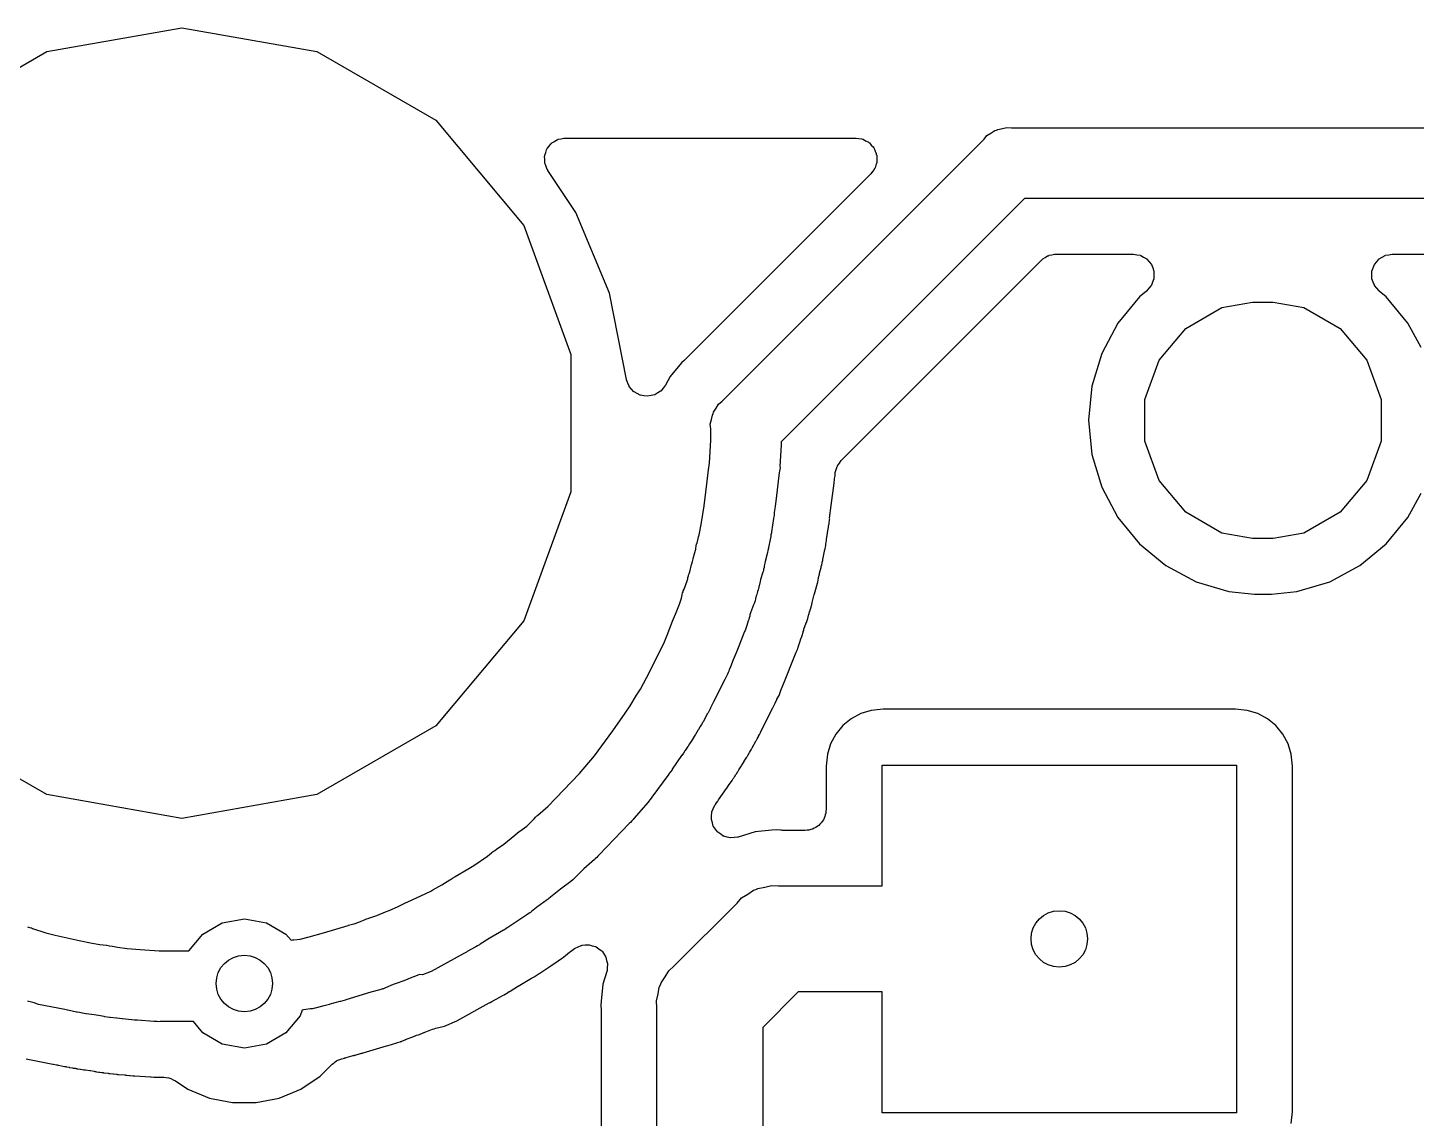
# Model space of a CAD drawing. Extents: x 91 to 190.2, y -113.9 to -59.9.
# Drawn here: x 105.04 to 115.03, y -67.77 to -59.93 of the extents above; entities that cross this region are included whole.
import ezdxf

# ---------------------------------------------------------------- set-up
doc = ezdxf.new("R2010")
doc.units = 0
doc.header["$MEASUREMENT"] = 0
doc.layers.add('BLACK', color=7, linetype='CONTINUOUS')

msp = doc.modelspace()

# ---------------------------------------------------------------- linework, layer by layer
at = {"layer": 'BLACK', "linetype": 'CONTINUOUS'}
for p, q in [((105.178, -60.0983), (106.15, -59.9268)), ((106.15, -59.9268), (107.122, -60.0983)), ((104.322, -60.592), (105.178, -60.0983)), ((107.122, -60.0983), (107.978, -60.592)), ((107.978, -60.592), (108.612, -61.3484)), ((112.055, -60.6518), (112.088, -60.6431)), ((112.088, -60.6431), (112.121, -60.646)), ((112.121, -60.646), (133.947, -60.646)), ((108.813, -60.7551), (108.831, -60.7445)), ((108.831, -60.7445), (108.849, -60.7327)), ((108.849, -60.7327), (108.854, -60.7315)), ((108.854, -60.7315), (108.858, -60.729)), ((108.858, -60.729), (108.879, -60.7254)), ((108.879, -60.7254), (108.9, -60.7203)), ((108.9, -60.7203), (108.905, -60.7209)), ((108.905, -60.7209), (108.909, -60.72)), ((108.909, -60.72), (111.003, -60.72)), ((110.038, -62.6126), (111.923, -60.7282)), ((111.003, -60.72), (111.022, -60.7234)), ((111.022, -60.7234), (111.042, -60.7251)), ((111.042, -60.7251), (111.048, -60.7279)), ((111.048, -60.7279), (111.054, -60.729)), ((111.054, -60.729), (111.071, -60.7388)), ((111.071, -60.7388), (111.089, -60.7471)), ((111.089, -60.7471), (111.094, -60.7518)), ((111.923, -60.7282), (111.944, -60.7024)), ((111.944, -60.7024), (111.973, -60.6856)), ((111.973, -60.6856), (112.001, -60.6662)), ((112.001, -60.6662), (112.012, -60.6633)), ((112.012, -60.6633), (112.022, -60.6576)), ((112.022, -60.6576), (112.055, -60.6518)), ((108.76, -60.8537), (108.762, -60.8489)), ((108.762, -60.844), (108.769, -60.824)), ((108.762, -60.8489), (108.762, -60.844)), ((108.769, -60.824), (108.775, -60.8037)), ((108.775, -60.8037), (108.778, -60.7997)), ((108.778, -60.7997), (108.78, -60.795)), ((108.78, -60.795), (108.793, -60.7788)), ((108.793, -60.7788), (108.806, -60.7616)), ((108.806, -60.7616), (108.81, -60.7589)), ((108.81, -60.7589), (108.813, -60.7551)), ((111.094, -60.7518), (111.099, -60.7551)), ((111.099, -60.7551), (111.112, -60.7701)), ((111.112, -60.7701), (111.126, -60.784)), ((111.126, -60.784), (111.129, -60.7899)), ((111.129, -60.7899), (111.133, -60.795)), ((111.133, -60.795), (111.14, -60.8134)), ((111.14, -60.8134), (111.148, -60.8312)), ((111.148, -60.8312), (111.148, -60.8378)), ((111.148, -60.8378), (111.151, -60.844)), ((111.151, -60.844), (111.151, -60.8635)), ((108.762, -60.8748), (108.76, -60.8537)), ((108.762, -60.896), (108.762, -60.8748)), ((108.763, -60.9007), (108.762, -60.896)), ((108.764, -60.9057), (108.763, -60.9007)), ((108.772, -60.9251), (108.764, -60.9057)), ((108.78, -60.945), (108.772, -60.9251)), ((108.783, -60.9488), (108.78, -60.945)), ((108.785, -60.9533), (108.783, -60.9488)), ((111.133, -60.945), (111.12, -60.96)), ((111.135, -60.9388), (111.133, -60.945)), ((111.139, -60.9334), (111.135, -60.9388)), ((111.144, -60.9145), (111.139, -60.9334)), ((111.151, -60.896), (111.144, -60.9145)), ((111.151, -60.8635), (111.152, -60.8831)), ((111.152, -60.8831), (111.151, -60.8894)), ((111.151, -60.8894), (111.151, -60.896)), ((108.986, -61.2542), (108.785, -60.9533)), ((111.109, -60.9761), (109.775, -62.3096)), ((111.12, -60.96), (111.109, -60.9761)), ((112.215, -61.154), (110.464, -62.9051)), ((126.376, -61.154), (112.215, -61.154)), ((108.612, -61.3484), (108.95, -62.2763)), ((109.227, -61.8366), (108.986, -61.2542)), ((110.896, -63.0388), (112.337, -61.5979)), ((112.337, -61.5979), (112.342, -61.5941)), ((112.342, -61.5941), (112.347, -61.5891)), ((112.347, -61.5891), (112.364, -61.5793)), ((112.364, -61.5793), (112.38, -61.5681)), ((112.38, -61.5681), (112.386, -61.5663)), ((112.386, -61.5663), (112.392, -61.563)), ((112.392, -61.563), (112.411, -61.5596)), ((112.411, -61.5596), (112.43, -61.5546)), ((112.43, -61.5546), (112.437, -61.5551)), ((112.437, -61.5551), (112.443, -61.554)), ((112.443, -61.554), (112.998, -61.554)), ((112.998, -61.554), (112.999, -61.5541)), ((112.999, -61.5541), (112.999, -61.554)), ((112.999, -61.554), (113.024, -61.5587)), ((113.024, -61.5587), (113.049, -61.563)), ((113.049, -61.563), (113.05, -61.5635)), ((113.05, -61.5635), (113.051, -61.5636)), ((113.051, -61.5636), (113.072, -61.5765)), ((113.072, -61.5765), (113.094, -61.5891)), ((113.094, -61.5891), (113.095, -61.5897)), ((113.095, -61.5897), (113.095, -61.5902)), ((113.095, -61.5902), (113.111, -61.6097)), ((113.111, -61.6097), (113.128, -61.629)), ((113.128, -61.629), (113.128, -61.6298)), ((113.128, -61.6298), (113.128, -61.6304)), ((113.128, -61.6304), (113.137, -61.6543)), ((114.723, -61.6543), (114.732, -61.6304)), ((114.732, -61.629), (114.749, -61.6096)), ((114.732, -61.6298), (114.732, -61.629)), ((114.732, -61.6304), (114.732, -61.6298)), ((114.749, -61.6096), (114.765, -61.5902)), ((114.765, -61.5897), (114.766, -61.5891)), ((114.765, -61.5902), (114.765, -61.5897)), ((114.766, -61.5891), (114.788, -61.5765)), ((114.788, -61.5765), (114.809, -61.5636)), ((114.809, -61.5636), (114.81, -61.5635)), ((114.81, -61.5635), (114.811, -61.563)), ((114.811, -61.563), (114.836, -61.5587)), ((114.836, -61.5587), (114.861, -61.554)), ((114.861, -61.554), (114.861, -61.5541)), ((114.861, -61.5541), (114.862, -61.554)), ((114.862, -61.554), (115.538, -61.554)), ((113.145, -61.7317), (113.136, -61.7553)), ((113.137, -61.6543), (113.145, -61.678)), ((113.145, -61.678), (113.145, -61.6788)), ((113.145, -61.6788), (113.146, -61.6796)), ((113.146, -61.6796), (113.145, -61.7049)), ((113.145, -61.7049), (113.145, -61.73)), ((113.145, -61.73), (113.145, -61.7308)), ((113.145, -61.7308), (113.145, -61.7317)), ((114.714, -61.6796), (114.715, -61.6788)), ((114.715, -61.7049), (114.714, -61.6796)), ((114.715, -61.678), (114.723, -61.6543)), ((114.715, -61.6788), (114.715, -61.678)), ((114.715, -61.73), (114.715, -61.7049)), ((114.715, -61.7308), (114.715, -61.73)), ((114.715, -61.7317), (114.715, -61.7308)), ((114.724, -61.7553), (114.715, -61.7317)), ((109.35, -62.4567), (109.227, -61.8366)), ((113.093, -61.82), (113.042, -61.8618)), ((113.094, -61.8189), (113.093, -61.8193)), ((113.093, -61.8193), (113.093, -61.82)), ((113.11, -61.7996), (113.094, -61.8189)), ((113.127, -61.7804), (113.11, -61.7996)), ((113.128, -61.779), (113.127, -61.7796)), ((113.127, -61.7796), (113.127, -61.7804)), ((113.136, -61.7553), (113.128, -61.779)), ((114.732, -61.779), (114.724, -61.7553)), ((114.733, -61.7796), (114.732, -61.779)), ((114.733, -61.7804), (114.733, -61.7796)), ((114.75, -61.7996), (114.733, -61.7804)), ((114.766, -61.8189), (114.75, -61.7996)), ((114.767, -61.8193), (114.766, -61.8189)), ((114.767, -61.82), (114.767, -61.8193)), ((114.818, -61.8618), (114.767, -61.82)), ((113.042, -61.8618), (112.886, -62.0522)), ((113.375, -62.0888), (113.635, -61.9389)), ((113.635, -61.9389), (113.856, -61.9)), ((113.856, -61.9), (114.004, -61.9)), ((114.004, -61.9), (114.225, -61.9389)), ((114.225, -61.9389), (114.485, -62.0888)), ((114.974, -62.0522), (114.818, -61.8618)), ((112.886, -62.0522), (112.77, -62.2693)), ((113.183, -62.3184), (113.375, -62.0888)), ((114.485, -62.0888), (114.677, -62.3184)), ((115.068, -62.2268), (114.974, -62.0522)), ((108.95, -62.2763), (108.95, -63.2637)), ((109.745, -62.3353), (109.664, -62.4349)), ((109.765, -62.3195), (109.745, -62.3353)), ((109.769, -62.3139), (109.765, -62.3195)), ((109.775, -62.3096), (109.769, -62.3139)), ((112.77, -62.2693), (112.698, -62.505)), ((113.08, -62.6001), (113.183, -62.3184)), ((114.677, -62.3184), (114.78, -62.6001)), ((109.664, -62.4349), (109.63, -62.4981)), ((109.351, -62.4575), (109.35, -62.4567)), ((109.351, -62.4583), (109.351, -62.4575)), ((109.36, -62.4817), (109.351, -62.4583)), ((109.369, -62.5053), (109.36, -62.4817)), ((109.37, -62.5059), (109.369, -62.5053)), ((109.37, -62.5067), (109.37, -62.5059)), ((109.387, -62.5254), (109.37, -62.5067)), ((109.404, -62.5444), (109.387, -62.5254)), ((109.404, -62.5448), (109.404, -62.5444)), ((109.405, -62.5454), (109.404, -62.5448)), ((109.427, -62.5573), (109.405, -62.5454)), ((109.596, -62.5402), (109.575, -62.5533)), ((109.597, -62.5396), (109.596, -62.5402)), ((109.598, -62.5391), (109.597, -62.5396)), ((109.613, -62.5193), (109.598, -62.5391)), ((109.629, -62.4996), (109.613, -62.5193)), ((109.63, -62.4981), (109.629, -62.4988)), ((109.629, -62.4988), (109.629, -62.4996)), ((112.698, -62.505), (112.674, -62.75)), ((109.449, -62.5695), (109.427, -62.5573)), ((109.45, -62.5696), (109.449, -62.5695)), ((109.451, -62.57), (109.45, -62.5696)), ((109.476, -62.5736), (109.451, -62.57)), ((109.501, -62.5774), (109.476, -62.5736)), ((109.502, -62.5772), (109.501, -62.5774)), ((109.527, -62.5722), (109.502, -62.5774)), ((109.502, -62.5774), (109.502, -62.5772)), ((109.552, -62.5672), (109.527, -62.5722)), ((109.553, -62.5668), (109.552, -62.5672)), ((109.575, -62.5533), (109.553, -62.5666)), ((109.553, -62.5666), (109.553, -62.5668)), ((109.996, -62.6634), (110.012, -62.6342)), ((110.012, -62.6342), (110.038, -62.6126)), ((113.08, -62.8999), (113.08, -62.6001)), ((114.78, -62.6001), (114.78, -62.8999)), ((109.953, -62.7775), (109.962, -62.745)), ((109.962, -62.745), (109.968, -62.7118)), ((109.968, -62.7118), (109.973, -62.702)), ((109.973, -62.702), (109.976, -62.691)), ((109.976, -62.691), (109.996, -62.6634)), ((109.956, -62.8111), (109.953, -62.7775)), ((109.956, -62.893), (109.956, -62.8111)), ((112.674, -62.75), (112.698, -62.995)), ((109.947, -63.0572), (109.956, -62.893)), ((110.463, -62.9292), (110.454, -63.0807)), ((110.464, -62.9222), (110.463, -62.9292)), ((110.464, -62.9051), (110.464, -62.907)), ((110.464, -62.907), (110.464, -62.9222)), ((113.183, -63.1816), (113.08, -62.8999)), ((114.78, -62.8999), (114.677, -63.1816)), ((110.883, -63.0579), (110.896, -63.0388)), ((112.698, -62.995), (112.77, -63.2307)), ((109.931, -63.1864), (109.941, -63.1064)), ((109.941, -63.1064), (109.947, -63.0572)), ((109.941, -63.1064), (109.941, -63.1064)), ((110.45, -63.1248), (110.44, -63.2103)), ((110.452, -63.1163), (110.45, -63.1248)), ((110.453, -63.1028), (110.452, -63.1163)), ((110.455, -63.0895), (110.453, -63.1028)), ((110.454, -63.0807), (110.455, -63.0895)), ((110.848, -63.1685), (110.851, -63.1484)), ((110.851, -63.1439), (110.853, -63.1389)), ((110.851, -63.1484), (110.851, -63.1439)), ((110.852, -63.1336), (110.853, -63.1263)), ((110.853, -63.1389), (110.852, -63.1336)), ((110.853, -63.1263), (110.86, -63.104)), ((110.86, -63.104), (110.866, -63.0815)), ((110.866, -63.0815), (110.868, -63.0792)), ((110.868, -63.0792), (110.869, -63.0765)), ((110.869, -63.0765), (110.883, -63.0579)), ((109.921, -63.2664), (109.931, -63.1864)), ((109.931, -63.1864), (109.931, -63.1864)), ((110.44, -63.2103), (110.43, -63.2906)), ((110.824, -63.3619), (110.844, -63.2019)), ((110.844, -63.2019), (110.847, -63.1728)), ((110.844, -63.2019), (110.844, -63.2019)), ((110.847, -63.1728), (110.848, -63.1707)), ((110.848, -63.1707), (110.848, -63.1685)), ((112.77, -63.2307), (112.886, -63.4478)), ((113.375, -63.4112), (113.183, -63.1816)), ((114.677, -63.1816), (114.485, -63.4112)), ((108.95, -63.2637), (108.612, -64.1916)), ((109.908, -63.3649), (109.921, -63.2664)), ((109.921, -63.2664), (109.921, -63.2664)), ((110.43, -63.2906), (110.42, -63.3689)), ((114.974, -63.4478), (115.068, -63.2732)), ((109.89, -63.4858), (109.908, -63.3649)), ((110.412, -63.4351), (110.409, -63.4536)), ((110.414, -63.4167), (110.412, -63.4351)), ((110.42, -63.3689), (110.414, -63.413)), ((110.414, -63.413), (110.414, -63.4167)), ((110.812, -63.4532), (110.824, -63.3619)), ((112.886, -63.4478), (113.042, -63.6382)), ((113.635, -63.5611), (113.375, -63.4112)), ((114.485, -63.4112), (114.225, -63.5611)), ((114.818, -63.6382), (114.974, -63.4478)), ((109.872, -63.5743), (109.877, -63.5488)), ((109.877, -63.5488), (109.89, -63.4858)), ((110.408, -63.457), (110.394, -63.5523)), ((110.409, -63.4536), (110.408, -63.457)), ((110.79, -63.6082), (110.802, -63.5272)), ((110.802, -63.5272), (110.804, -63.5222)), ((110.804, -63.5169), (110.805, -63.513)), ((110.804, -63.5222), (110.804, -63.5169)), ((110.805, -63.513), (110.808, -63.4924)), ((110.808, -63.4882), (110.811, -63.4677)), ((110.808, -63.4904), (110.808, -63.4882)), ((110.808, -63.4924), (110.808, -63.4904)), ((110.811, -63.4637), (110.813, -63.4585)), ((110.811, -63.4677), (110.811, -63.4637)), ((110.813, -63.4585), (110.812, -63.4532)), ((109.852, -63.6543), (109.855, -63.6384)), ((109.855, -63.6384), (109.858, -63.6327)), ((109.858, -63.6327), (109.869, -63.5868)), ((109.869, -63.5868), (109.872, -63.5743)), ((110.383, -63.608), (110.372, -63.664)), ((110.386, -63.596), (110.383, -63.608)), ((110.383, -63.608), (110.383, -63.608)), ((110.388, -63.5906), (110.386, -63.596)), ((110.39, -63.5742), (110.388, -63.5906)), ((110.393, -63.558), (110.39, -63.5742)), ((110.394, -63.5523), (110.393, -63.558)), ((110.782, -63.6612), (110.784, -63.6472)), ((110.784, -63.6472), (110.785, -63.644)), ((110.785, -63.6406), (110.788, -63.6267)), ((110.785, -63.644), (110.785, -63.6406)), ((110.788, -63.6267), (110.789, -63.6162)), ((110.789, -63.6162), (110.79, -63.6123)), ((110.79, -63.6123), (110.79, -63.6082)), ((113.042, -63.6382), (113.232, -63.7944)), ((113.856, -63.6), (113.635, -63.5611)), ((114.004, -63.6), (113.856, -63.6)), ((114.225, -63.5611), (114.004, -63.6)), ((114.628, -63.7944), (114.818, -63.6382)), ((109.825, -63.7643), (109.829, -63.7468)), ((109.829, -63.7468), (109.831, -63.743)), ((109.831, -63.743), (109.843, -63.7001)), ((109.843, -63.7001), (109.848, -63.676)), ((109.848, -63.67), (109.852, -63.6543)), ((109.848, -63.676), (109.848, -63.67)), ((110.362, -63.71), (110.348, -63.7657)), ((110.365, -63.7016), (110.362, -63.7073)), ((110.362, -63.7073), (110.362, -63.71)), ((110.362, -63.71), (110.362, -63.71)), ((110.368, -63.6857), (110.365, -63.7016)), ((110.372, -63.67), (110.368, -63.6857)), ((110.372, -63.664), (110.372, -63.67)), ((110.762, -63.7574), (110.764, -63.7458)), ((110.764, -63.7458), (110.765, -63.7421)), ((110.765, -63.7383), (110.777, -63.6793)), ((110.765, -63.7421), (110.765, -63.7383)), ((110.777, -63.6793), (110.779, -63.6756)), ((110.779, -63.6715), (110.782, -63.6612)), ((110.779, -63.6756), (110.779, -63.6715)), ((109.799, -63.8568), (109.803, -63.8479)), ((109.803, -63.8479), (109.806, -63.8389)), ((109.806, -63.8389), (109.819, -63.7858)), ((109.819, -63.7858), (109.82, -63.7816)), ((109.82, -63.7816), (109.825, -63.7643)), ((110.331, -63.8412), (110.315, -63.8957)), ((110.335, -63.8316), (110.331, -63.8412)), ((110.337, -63.8199), (110.335, -63.8316)), ((110.34, -63.8084), (110.337, -63.8199)), ((110.341, -63.7981), (110.34, -63.8084)), ((110.348, -63.7657), (110.341, -63.7981)), ((110.739, -63.8501), (110.75, -63.8084)), ((110.75, -63.8084), (110.751, -63.8048)), ((110.751, -63.8048), (110.752, -63.801)), ((110.752, -63.801), (110.755, -63.7898)), ((110.755, -63.7898), (110.758, -63.777)), ((110.758, -63.777), (110.759, -63.7737)), ((110.759, -63.7701), (110.762, -63.7574)), ((110.759, -63.7737), (110.759, -63.7701)), ((113.232, -63.7944), (113.449, -63.9104)), ((114.411, -63.9104), (114.628, -63.7944)), ((109.765, -63.9636), (109.787, -63.9044)), ((109.787, -63.9044), (109.791, -63.8905)), ((109.791, -63.8905), (109.792, -63.8808)), ((109.792, -63.8808), (109.796, -63.8689)), ((109.796, -63.8689), (109.799, -63.8568)), ((110.312, -63.91), (110.299, -63.9595)), ((110.315, -63.8957), (110.312, -63.91)), ((110.312, -63.91), (110.312, -63.91)), ((110.703, -63.9968), (110.717, -63.9463)), ((110.717, -63.9463), (110.718, -63.9452)), ((110.718, -63.9439), (110.727, -63.9144)), ((110.718, -63.9452), (110.718, -63.9439)), ((110.727, -63.9144), (110.732, -63.884)), ((110.732, -63.884), (110.733, -63.8828)), ((110.733, -63.8814), (110.738, -63.857)), ((110.733, -63.8828), (110.733, -63.8814)), ((110.738, -63.857), (110.739, -63.8537)), ((110.739, -63.8537), (110.739, -63.8501)), ((113.449, -63.9104), (113.685, -63.9819)), ((114.175, -63.9819), (114.411, -63.9104)), ((109.731, -64.0726), (109.746, -64.0289)), ((109.746, -64.0289), (109.752, -64.0059)), ((109.752, -64.0059), (109.754, -63.9916)), ((109.754, -63.9916), (109.757, -63.9844)), ((109.757, -63.9844), (109.759, -63.9768)), ((109.759, -63.9768), (109.765, -63.9636)), ((110.276, -64.0484), (110.273, -64.0556)), ((110.278, -64.0341), (110.276, -64.0484)), ((110.284, -64.0111), (110.278, -64.0341)), ((110.287, -64.0021), (110.284, -64.0111)), ((110.291, -63.9932), (110.287, -64.0021)), ((110.294, -63.9811), (110.291, -63.9932)), ((110.298, -63.9692), (110.294, -63.9811)), ((110.299, -63.9595), (110.298, -63.9692)), ((110.687, -64.0603), (110.701, -64.0016)), ((110.701, -64.0016), (110.702, -63.9993)), ((110.702, -63.9993), (110.703, -63.9968)), ((113.685, -63.9819), (113.869, -64)), ((113.869, -64), (113.991, -64)), ((113.991, -64), (114.175, -63.9819)), ((109.682, -64.195), (109.702, -64.145)), ((109.702, -64.145), (109.722, -64.095)), ((109.702, -64.145), (109.702, -64.145)), ((109.722, -64.095), (109.731, -64.0726)), ((109.722, -64.095), (109.722, -64.095)), ((110.243, -64.1356), (110.239, -64.1495)), ((110.265, -64.0764), (110.243, -64.1356)), ((110.271, -64.0632), (110.265, -64.0764)), ((110.273, -64.0556), (110.271, -64.0632)), ((110.655, -64.1748), (110.663, -64.1447)), ((110.663, -64.1436), (110.664, -64.1424)), ((110.663, -64.1447), (110.663, -64.1436)), ((110.664, -64.1424), (110.668, -64.1253)), ((110.668, -64.1253), (110.671, -64.1197)), ((110.671, -64.1197), (110.672, -64.1135)), ((110.672, -64.1135), (110.677, -64.0998)), ((110.677, -64.0986), (110.678, -64.0971)), ((110.677, -64.0998), (110.677, -64.0986)), ((110.678, -64.0971), (110.679, -64.0932)), ((110.679, -64.0932), (110.68, -64.0891)), ((110.68, -64.0875), (110.681, -64.0863)), ((110.68, -64.0891), (110.68, -64.0875)), ((110.681, -64.0863), (110.686, -64.0634)), ((110.686, -64.0619), (110.687, -64.0603)), ((110.686, -64.0634), (110.686, -64.0619)), ((108.612, -64.1916), (107.978, -64.948)), ((109.642, -64.295), (109.662, -64.245)), ((109.662, -64.245), (109.682, -64.195)), ((109.662, -64.245), (109.662, -64.245)), ((109.682, -64.195), (109.682, -64.195)), ((110.209, -64.2474), (110.204, -64.2614)), ((110.214, -64.2337), (110.209, -64.2474)), ((110.216, -64.2264), (110.214, -64.2337)), ((110.227, -64.1921), (110.216, -64.2264)), ((110.231, -64.1832), (110.227, -64.1921)), ((110.234, -64.1711), (110.231, -64.1832)), ((110.238, -64.1592), (110.234, -64.1711)), ((110.239, -64.1495), (110.238, -64.1592)), ((110.627, -64.2526), (110.644, -64.2059)), ((110.644, -64.2049), (110.645, -64.2037)), ((110.644, -64.2059), (110.644, -64.2049)), ((110.645, -64.2037), (110.655, -64.1748)), ((109.618, -64.3559), (109.642, -64.295)), ((109.642, -64.295), (109.642, -64.295)), ((110.178, -64.3249), (110.158, -64.3734)), ((110.2, -64.268), (110.178, -64.3249)), ((110.204, -64.2614), (110.2, -64.268)), ((110.595, -64.3518), (110.608, -64.315)), ((110.608, -64.3136), (110.609, -64.312)), ((110.608, -64.315), (110.608, -64.3136)), ((110.609, -64.312), (110.617, -64.2898)), ((110.617, -64.2886), (110.618, -64.2871)), ((110.617, -64.2898), (110.617, -64.2886)), ((110.618, -64.2871), (110.619, -64.2832)), ((110.619, -64.2832), (110.62, -64.2791)), ((110.62, -64.2775), (110.621, -64.2763)), ((110.62, -64.2791), (110.62, -64.2775)), ((110.621, -64.2763), (110.622, -64.2698)), ((110.622, -64.2698), (110.626, -64.2615)), ((110.626, -64.2615), (110.627, -64.2526)), ((109.563, -64.4663), (109.603, -64.3865)), ((109.603, -64.3865), (109.618, -64.3559)), ((110.139, -64.4219), (110.118, -64.4737)), ((110.158, -64.3734), (110.139, -64.4219)), ((110.552, -64.4662), (110.571, -64.4176)), ((110.571, -64.4176), (110.573, -64.4151)), ((110.573, -64.4151), (110.574, -64.4122)), ((110.574, -64.4122), (110.58, -64.3973)), ((110.58, -64.3973), (110.583, -64.3892)), ((110.583, -64.3892), (110.585, -64.3853)), ((110.585, -64.3853), (110.586, -64.381)), ((110.586, -64.381), (110.589, -64.3731)), ((110.589, -64.3731), (110.594, -64.3574)), ((110.594, -64.3574), (110.595, -64.3547)), ((110.595, -64.3547), (110.595, -64.3518)), ((109.495, -64.6015), (109.523, -64.5465)), ((109.523, -64.5465), (109.533, -64.5263)), ((109.533, -64.5263), (109.563, -64.4663)), ((109.533, -64.5263), (109.533, -64.5263)), ((109.563, -64.4663), (109.563, -64.4663)), ((110.09, -64.5435), (110.087, -64.5537)), ((110.098, -64.5234), (110.09, -64.5435)), ((110.118, -64.4737), (110.098, -64.5234)), ((110.492, -64.6162), (110.552, -64.4662)), ((109.45, -64.6829), (109.495, -64.6015)), ((110.057, -64.6137), (110.037, -64.6537)), ((110.072, -64.584), (110.057, -64.6137)), ((110.078, -64.575), (110.072, -64.584)), ((110.082, -64.5641), (110.078, -64.575)), ((110.087, -64.5537), (110.082, -64.5641)), ((110.459, -64.6973), (110.492, -64.6162)), ((110.492, -64.6162), (110.492, -64.6162)), ((109.377, -64.8022), (109.423, -64.7273)), ((109.423, -64.7273), (109.45, -64.6829)), ((110.007, -64.7137), (109.977, -64.7737)), ((110.037, -64.6537), (110.007, -64.7137)), ((110.007, -64.7137), (110.007, -64.7137)), ((110.037, -64.6537), (110.037, -64.6537)), ((110.433, -64.7559), (110.448, -64.7283)), ((110.448, -64.7283), (110.459, -64.6994)), ((110.459, -64.6984), (110.459, -64.6973)), ((110.459, -64.6994), (110.459, -64.6984)), ((109.34, -64.8572), (109.377, -64.8022)), ((109.945, -64.8385), (109.937, -64.8535)), ((109.953, -64.8239), (109.945, -64.8385)), ((109.955, -64.8187), (109.953, -64.8239)), ((109.977, -64.7737), (109.955, -64.8187)), ((110.373, -64.8771), (110.403, -64.8171)), ((110.403, -64.8171), (110.42, -64.7833)), ((110.403, -64.8171), (110.403, -64.8171)), ((110.403, -64.8171), (110.403, -64.8171)), ((110.42, -64.7833), (110.432, -64.7579)), ((110.42, -64.7833), (110.42, -64.7833)), ((110.432, -64.7579), (110.433, -64.757)), ((110.433, -64.757), (110.433, -64.7559)), ((111.112, -64.8358), (111.036, -64.8587)), ((111.197, -64.8273), (111.112, -64.8358)), ((113.733, -64.8273), (111.197, -64.8273)), ((113.818, -64.8358), (113.733, -64.8273)), ((113.894, -64.8587), (113.818, -64.8358)), ((105.178, -65.4417), (104.322, -64.948)), ((107.978, -64.948), (107.122, -65.4417)), ((109.253, -64.9824), (109.34, -64.8572)), ((109.89, -64.9371), (109.881, -64.9528)), ((109.899, -64.9216), (109.89, -64.9371)), ((109.901, -64.9176), (109.899, -64.9216)), ((109.934, -64.8579), (109.901, -64.9176)), ((109.937, -64.8535), (109.934, -64.8579)), ((110.315, -64.9928), (110.34, -64.9423)), ((110.34, -64.9423), (110.373, -64.8771)), ((110.373, -64.8771), (110.373, -64.8771)), ((110.373, -64.8771), (110.373, -64.8771)), ((110.906, -64.9458), (110.856, -65.0067)), ((110.967, -64.8958), (110.906, -64.9458)), ((111.036, -64.8587), (110.967, -64.8958)), ((113.963, -64.8958), (113.894, -64.8587)), ((114.024, -64.9458), (113.963, -64.8958)), ((114.074, -65.0067), (114.024, -64.9458)), ((109.121, -65.1618), (109.253, -64.9824)), ((109.845, -65.0115), (109.815, -65.059)), ((109.846, -65.0097), (109.845, -65.0115)), ((109.857, -64.9927), (109.846, -65.0097)), ((109.867, -64.9758), (109.857, -64.9927)), ((109.868, -64.9736), (109.867, -64.9758)), ((109.879, -64.9561), (109.868, -64.9736)), ((109.881, -64.9528), (109.879, -64.9561)), ((110.285, -65.0498), (110.291, -65.0412)), ((110.291, -65.0412), (110.297, -65.0281)), ((110.297, -65.0281), (110.299, -65.0255)), ((110.299, -65.0255), (110.3, -65.0223)), ((110.3, -65.0223), (110.307, -65.0095)), ((110.307, -65.0095), (110.311, -65.0002)), ((110.311, -65.0002), (110.314, -64.9968)), ((110.314, -64.9968), (110.315, -64.9928)), ((110.856, -65.0067), (110.819, -65.0762)), ((114.111, -65.0762), (114.074, -65.0067)), ((109.76, -65.1428), (109.749, -65.1594)), ((109.771, -65.1263), (109.76, -65.1428)), ((109.772, -65.1243), (109.771, -65.1263)), ((109.791, -65.0963), (109.772, -65.1243)), ((109.794, -65.0935), (109.791, -65.0963)), ((109.803, -65.0778), (109.794, -65.0935)), ((109.814, -65.0624), (109.803, -65.0778)), ((109.815, -65.059), (109.814, -65.0624)), ((110.226, -65.1557), (110.235, -65.1393)), ((110.235, -65.1393), (110.237, -65.1373)), ((110.237, -65.1373), (110.238, -65.135)), ((110.238, -65.135), (110.247, -65.1189)), ((110.247, -65.1189), (110.25, -65.1135)), ((110.25, -65.1135), (110.253, -65.1095)), ((110.253, -65.1095), (110.254, -65.1048)), ((110.254, -65.1048), (110.281, -65.0568)), ((110.281, -65.0568), (110.284, -65.0536)), ((110.284, -65.0536), (110.285, -65.0498)), ((110.819, -65.0762), (110.796, -65.1516)), ((114.134, -65.1516), (114.111, -65.0762)), ((109.012, -65.2893), (109.121, -65.1618)), ((109.747, -65.161), (109.679, -65.2594)), ((109.749, -65.1594), (109.747, -65.161)), ((110.159, -65.2632), (110.178, -65.2339)), ((110.178, -65.2339), (110.18, -65.2309)), ((110.18, -65.2303), (110.197, -65.2028)), ((110.18, -65.2309), (110.18, -65.2303)), ((110.197, -65.2028), (110.198, -65.2017)), ((110.198, -65.2004), (110.216, -65.1731)), ((110.198, -65.2017), (110.198, -65.2004)), ((110.216, -65.1724), (110.218, -65.1678)), ((110.216, -65.1731), (110.216, -65.1724)), ((110.218, -65.1678), (110.221, -65.1646)), ((110.218, -65.1678), (110.218, -65.1678)), ((110.221, -65.1646), (110.223, -65.1607)), ((110.223, -65.1607), (110.226, -65.1557)), ((110.796, -65.1516), (110.787, -65.2374)), ((110.787, -65.2374), (110.787, -65.549)), ((111.19, -66.099), (111.19, -65.23)), ((111.19, -65.23), (113.74, -65.23)), ((113.74, -65.23), (113.74, -67.73)), ((114.143, -65.2374), (114.134, -65.1516)), ((114.143, -67.7226), (114.143, -65.2374)), ((108.784, -65.5268), (109.012, -65.2893)), ((109.654, -65.2955), (109.532, -65.4603)), ((109.656, -65.2928), (109.654, -65.2955)), ((109.667, -65.2777), (109.656, -65.2928)), ((109.678, -65.2628), (109.667, -65.2777)), ((109.679, -65.2594), (109.678, -65.2628)), ((110.092, -65.3665), (110.11, -65.3398)), ((110.11, -65.3398), (110.111, -65.3394)), ((110.111, -65.3394), (110.112, -65.3358)), ((110.112, -65.3358), (110.119, -65.3258)), ((110.119, -65.3258), (110.122, -65.322)), ((110.122, -65.322), (110.125, -65.3174)), ((110.125, -65.3174), (110.128, -65.3139)), ((110.128, -65.3139), (110.138, -65.2966)), ((110.138, -65.2966), (110.14, -65.295)), ((110.14, -65.295), (110.141, -65.2929)), ((110.141, -65.2929), (110.152, -65.276)), ((110.152, -65.276), (110.154, -65.2721)), ((110.154, -65.2721), (110.157, -65.268)), ((110.157, -65.268), (110.159, -65.2632)), ((106.15, -65.6132), (105.178, -65.4417)), ((107.122, -65.4417), (106.15, -65.6132)), ((110.013, -65.4795), (110.069, -65.3989)), ((110.069, -65.3989), (110.072, -65.3961)), ((110.072, -65.3956), (110.09, -65.3686)), ((110.072, -65.3961), (110.072, -65.3956)), ((110.09, -65.3686), (110.091, -65.3677)), ((110.091, -65.3677), (110.092, -65.3665)), ((108.712, -65.5904), (108.784, -65.5268)), ((109.505, -65.495), (109.403, -65.6139)), ((109.511, -65.4886), (109.505, -65.495)), ((109.519, -65.4782), (109.511, -65.4886)), ((109.527, -65.4684), (109.519, -65.4782)), ((109.532, -65.4603), (109.527, -65.4684)), ((109.965, -65.5655), (109.975, -65.5437)), ((109.975, -65.5437), (109.984, -65.5216)), ((109.984, -65.5216), (109.986, -65.5201)), ((109.986, -65.5201), (109.987, -65.5182)), ((109.987, -65.5182), (109.991, -65.512)), ((109.991, -65.512), (109.993, -65.5104)), ((109.993, -65.5104), (109.994, -65.5084)), ((109.994, -65.5084), (110.006, -65.4921)), ((110.006, -65.4921), (110.008, -65.4882)), ((110.008, -65.4882), (110.011, -65.4843)), ((110.011, -65.4843), (110.013, -65.4795)), ((108.633, -65.6676), (108.68, -65.6208)), ((108.68, -65.6208), (108.685, -65.6149)), ((108.685, -65.6149), (108.696, -65.6051)), ((108.696, -65.6051), (108.706, -65.5947)), ((108.706, -65.5947), (108.712, -65.5904)), ((109.373, -65.6467), (109.152, -65.8772)), ((109.378, -65.6422), (109.373, -65.6467)), ((109.388, -65.6307), (109.378, -65.6422)), ((109.399, -65.6199), (109.388, -65.6307)), ((109.403, -65.6139), (109.399, -65.6199)), ((109.961, -65.6174), (109.963, -65.5935)), ((109.961, -65.6194), (109.961, -65.6174)), ((109.961, -65.6215), (109.961, -65.6194)), ((109.968, -65.6445), (109.961, -65.6215)), ((109.963, -65.5935), (109.964, -65.5695)), ((109.964, -65.5695), (109.965, -65.5676)), ((109.965, -65.5676), (109.965, -65.5655)), ((109.974, -65.6677), (109.968, -65.6445)), ((110.752, -65.6454), (110.742, -65.6539)), ((110.759, -65.6341), (110.752, -65.6454)), ((110.767, -65.624), (110.759, -65.6341)), ((110.772, -65.6117), (110.767, -65.624)), ((110.778, -65.6003), (110.772, -65.6117)), ((110.781, -65.5874), (110.778, -65.6003)), ((110.785, -65.575), (110.781, -65.5874)), ((110.787, -65.549), (110.785, -65.5619)), ((110.785, -65.5619), (110.785, -65.575)), ((108.467, -65.7973), (108.547, -65.733)), ((108.547, -65.733), (108.55, -65.7301)), ((108.55, -65.7301), (108.564, -65.7192)), ((108.564, -65.7192), (108.579, -65.7078)), ((108.579, -65.7078), (108.582, -65.7059)), ((108.582, -65.7059), (108.633, -65.6676)), ((109.976, -65.6694), (109.974, -65.6677)), ((109.976, -65.6714), (109.976, -65.6694)), ((109.991, -65.6906), (109.976, -65.6714)), ((110.005, -65.7102), (109.991, -65.6906)), ((110.006, -65.7114), (110.005, -65.7102)), ((110.007, -65.713), (110.006, -65.7114)), ((110.028, -65.7262), (110.007, -65.713)), ((110.047, -65.7398), (110.028, -65.7262)), ((110.049, -65.7404), (110.047, -65.7398)), ((110.051, -65.7415), (110.049, -65.7404)), ((110.074, -65.747), (110.051, -65.7415)), ((110.098, -65.7531), (110.074, -65.747)), ((110.154, -65.7471), (110.151, -65.7474)), ((110.275, -65.7103), (110.154, -65.7471)), ((110.397, -65.6983), (110.275, -65.7103)), ((110.428, -65.6952), (110.397, -65.6983)), ((110.397, -65.6983), (110.397, -65.6983)), ((110.397, -65.6983), (110.397, -65.6983)), ((110.459, -65.6983), (110.428, -65.6952)), ((110.466, -65.6977), (110.459, -65.6983)), ((110.474, -65.699), (110.466, -65.6977)), ((110.637, -65.699), (110.474, -65.699)), ((110.65, -65.6967), (110.637, -65.699)), ((110.663, -65.6967), (110.65, -65.6967)), ((110.676, -65.6922), (110.663, -65.6967)), ((110.689, -65.69), (110.676, -65.6922)), ((110.7, -65.6834), (110.689, -65.69)), ((110.712, -65.6789), (110.7, -65.6834)), ((110.722, -65.6705), (110.712, -65.6789)), ((110.734, -65.6639), (110.722, -65.6705)), ((110.742, -65.6539), (110.734, -65.6639)), ((108.397, -65.8473), (108.409, -65.8378)), ((108.409, -65.8378), (108.415, -65.8344)), ((108.415, -65.8344), (108.467, -65.7973)), ((110.1, -65.7529), (110.098, -65.7531)), ((110.102, -65.7533), (110.1, -65.7529)), ((110.126, -65.7505), (110.102, -65.7533)), ((110.15, -65.7482), (110.126, -65.7505)), ((110.151, -65.7474), (110.15, -65.7482)), ((108.251, -65.951), (108.35, -65.8848)), ((108.35, -65.8848), (108.379, -65.8612)), ((108.379, -65.8612), (108.384, -65.8562)), ((108.384, -65.8562), (108.397, -65.8473)), ((109.12, -65.9079), (109.044, -65.9749)), ((109.128, -65.9019), (109.12, -65.9079)), ((109.136, -65.8932), (109.128, -65.9019)), ((109.145, -65.8851), (109.136, -65.8932)), ((109.152, -65.8772), (109.145, -65.8851)), ((108.083, -66.0518), (108.099, -66.0425)), ((108.099, -66.0425), (108.114, -66.0328)), ((108.114, -66.0328), (108.118, -66.0314)), ((108.118, -66.0314), (108.215, -65.9744)), ((108.215, -65.9744), (108.251, -65.951)), ((108.983, -66.0367), (108.97, -66.0499)), ((109.044, -65.9749), (108.983, -66.0367)), ((107.871, -66.1707), (107.941, -66.1353)), ((107.941, -66.1353), (107.956, -66.1272)), ((107.956, -66.1272), (108.021, -66.0911)), ((107.956, -66.1272), (107.956, -66.1272)), ((108.021, -66.0911), (108.08, -66.0543)), ((108.08, -66.0543), (108.083, -66.0518)), ((108.876, -66.1208), (108.791, -66.1888)), ((108.949, -66.0657), (108.876, -66.1208)), ((108.964, -66.0553), (108.949, -66.0657)), ((108.967, -66.0524), (108.964, -66.0553)), ((108.97, -66.0499), (108.967, -66.0524)), ((110.223, -66.1584), (110.264, -66.1294)), ((110.264, -66.1294), (110.281, -66.125)), ((110.281, -66.125), (110.296, -66.1165)), ((110.296, -66.1165), (110.345, -66.1077)), ((110.345, -66.1077), (110.394, -66.0946)), ((110.394, -66.0946), (110.445, -66.099)), ((110.445, -66.099), (111.19, -66.099)), ((107.703, -66.2495), (107.741, -66.2306)), ((107.741, -66.2306), (107.745, -66.228)), ((107.745, -66.228), (107.761, -66.2207)), ((107.761, -66.2207), (107.776, -66.2129)), ((107.776, -66.2129), (107.781, -66.2115)), ((107.781, -66.2115), (107.871, -66.1707)), ((108.755, -66.2156), (108.703, -66.2527)), ((108.761, -66.2122), (108.755, -66.2156)), ((108.773, -66.2027), (108.761, -66.2122)), ((108.786, -66.1938), (108.773, -66.2027)), ((108.791, -66.1888), (108.786, -66.1938)), ((109.692, -66.6768), (110.147, -66.2224)), ((110.147, -66.2224), (110.179, -66.1836)), ((110.179, -66.1836), (110.223, -66.1584)), ((106.441, -66.3637), (106.6, -66.3357)), ((106.6, -66.3357), (106.759, -66.3637)), ((107.425, -66.3602), (107.469, -66.3411)), ((107.469, -66.3411), (107.479, -66.3361)), ((107.479, -66.3361), (107.49, -66.3324)), ((107.49, -66.3324), (107.5, -66.3278)), ((107.5, -66.3278), (107.511, -66.3254)), ((107.511, -66.3254), (107.553, -66.3114)), ((107.553, -66.3114), (107.616, -66.2859)), ((107.616, -66.2859), (107.643, -66.2753)), ((107.616, -66.2859), (107.616, -66.2859)), ((107.643, -66.2753), (107.703, -66.2495)), ((108.632, -66.3075), (108.569, -66.349)), ((108.641, -66.3022), (108.632, -66.3075)), ((108.65, -66.2952), (108.641, -66.3022)), ((108.659, -66.289), (108.65, -66.2952)), ((108.667, -66.2814), (108.659, -66.289)), ((108.703, -66.2527), (108.667, -66.2814)), ((105.039, -66.392), (105.054, -66.3968)), ((105.054, -66.3968), (105.068, -66.4008)), ((105.068, -66.4008), (105.075, -66.4038)), ((105.075, -66.4038), (105.171, -66.4359)), ((105.171, -66.4359), (105.238, -66.4528)), ((106.2, -66.566), (106.302, -66.4444)), ((106.302, -66.4444), (106.441, -66.3637)), ((106.759, -66.3637), (106.898, -66.4444)), ((106.898, -66.4444), (106.936, -66.4895)), ((107.066, -66.4642), (107.17, -66.4358)), ((107.17, -66.4358), (107.347, -66.3826)), ((107.347, -66.3826), (107.349, -66.3819)), ((107.349, -66.3819), (107.369, -66.3762)), ((107.369, -66.3762), (107.388, -66.3703)), ((107.388, -66.3703), (107.39, -66.3701)), ((107.39, -66.3701), (107.425, -66.3602)), ((108.465, -66.4167), (108.361, -66.4774)), ((108.472, -66.4137), (108.465, -66.4167)), ((108.485, -66.4056), (108.472, -66.4137)), ((108.497, -66.3982), (108.485, -66.4056)), ((108.503, -66.3933), (108.497, -66.3982)), ((108.569, -66.349), (108.503, -66.3933)), ((105.238, -66.4528), (105.347, -66.4769)), ((105.347, -66.4769), (105.347, -66.4769)), ((105.347, -66.4769), (105.412, -66.4915)), ((105.412, -66.4915), (105.506, -66.5101)), ((105.506, -66.5101), (105.559, -66.519)), ((105.559, -66.519), (105.607, -66.5258)), ((105.607, -66.5258), (105.61, -66.5258)), ((105.61, -66.5258), (105.629, -66.529)), ((105.629, -66.529), (105.648, -66.5317)), ((105.648, -66.5317), (105.651, -66.5326)), ((105.651, -66.5326), (105.687, -66.5386)), ((105.687, -66.5386), (105.758, -66.5476)), ((106.936, -66.4895), (106.947, -66.4872)), ((106.947, -66.4872), (106.956, -66.4868)), ((106.956, -66.4868), (107.001, -66.4804)), ((107.001, -66.4804), (107.066, -66.4642)), ((108.26, -66.5396), (108.203, -66.5712)), ((108.266, -66.5372), (108.26, -66.5396)), ((108.279, -66.5289), (108.266, -66.5372)), ((108.293, -66.5212), (108.279, -66.5289)), ((108.298, -66.5171), (108.293, -66.5212)), ((108.361, -66.4774), (108.298, -66.5171)), ((108.98, -66.5473), (108.982, -66.5451)), ((108.982, -66.5451), (109.003, -66.5361)), ((109.003, -66.5361), (109.024, -66.5262)), ((109.024, -66.5262), (109.027, -66.5259)), ((109.027, -66.5259), (109.03, -66.5246)), ((109.03, -66.5246), (109.053, -66.5234)), ((109.053, -66.5234), (109.076, -66.5212)), ((109.076, -66.5212), (109.079, -66.522)), ((109.079, -66.522), (109.082, -66.5218)), ((109.082, -66.5218), (109.104, -66.5284)), ((109.104, -66.5284), (109.126, -66.5342)), ((109.126, -66.5342), (109.129, -66.536)), ((109.129, -66.536), (109.132, -66.5369)), ((109.132, -66.5369), (109.15, -66.5507)), ((105.758, -66.5476), (105.851, -66.5568)), ((105.851, -66.5568), (105.988, -66.566)), ((105.988, -66.566), (106.2, -66.566)), ((108.179, -66.5847), (107.944, -66.715)), ((108.193, -66.5772), (108.179, -66.5847)), ((108.198, -66.5739), (108.193, -66.5772)), ((108.203, -66.5712), (108.198, -66.5739)), ((108.806, -66.6723), (108.859, -66.6367)), ((108.859, -66.6367), (108.86, -66.6364)), ((108.86, -66.6358), (108.887, -66.6187)), ((108.86, -66.6364), (108.86, -66.6358)), ((108.887, -66.6187), (108.911, -66.5989)), ((108.911, -66.5989), (108.912, -66.5985)), ((108.912, -66.5978), (108.941, -66.5744)), ((108.912, -66.5985), (108.912, -66.5978)), ((108.941, -66.5744), (108.945, -66.5724)), ((108.945, -66.5724), (108.948, -66.5694)), ((108.948, -66.5694), (108.977, -66.5486)), ((108.977, -66.5486), (108.98, -66.5473)), ((109.15, -66.5507), (109.169, -66.5637)), ((109.169, -66.5637), (109.171, -66.5663)), ((109.171, -66.5663), (109.174, -66.5682)), ((109.174, -66.5682), (109.186, -66.5874)), ((109.186, -66.5874), (109.2, -66.606)), ((109.2, -66.606), (109.2, -66.6091)), ((109.2, -66.6091), (109.202, -66.6118)), ((109.202, -66.6118), (109.207, -66.6341)), ((109.207, -66.6341), (109.214, -66.6562)), ((107.837, -66.7447), (107.82, -66.7522)), ((107.855, -66.7376), (107.837, -66.7447)), ((107.857, -66.7365), (107.855, -66.7376)), ((107.881, -66.7369), (107.857, -66.7365)), ((107.944, -66.715), (107.881, -66.7369)), ((108.693, -66.7475), (108.697, -66.7457)), ((108.697, -66.7457), (108.7, -66.7428)), ((108.7, -66.7428), (108.707, -66.7387)), ((108.707, -66.7387), (108.721, -66.7289)), ((108.721, -66.7289), (108.723, -66.7276)), ((108.723, -66.7276), (108.726, -66.7256)), ((108.726, -66.7256), (108.806, -66.6723)), ((109.208, -66.7143), (109.194, -66.7603)), ((109.21, -66.7082), (109.208, -66.7111)), ((109.208, -66.7111), (109.208, -66.7143)), ((109.211, -66.6853), (109.21, -66.7082)), ((109.214, -66.6625), (109.211, -66.6853)), ((109.214, -66.6562), (109.213, -66.6594)), ((109.213, -66.6594), (109.214, -66.6625)), ((109.628, -66.7531), (109.654, -66.7093)), ((109.654, -66.7093), (109.692, -66.6768)), ((107.574, -66.8459), (107.511, -66.8638)), ((107.59, -66.8422), (107.574, -66.8459)), ((107.595, -66.8398), (107.59, -66.8422)), ((107.601, -66.8381), (107.595, -66.8398)), ((107.616, -66.8311), (107.601, -66.8381)), ((107.67, -66.8076), (107.616, -66.8311)), ((107.706, -66.7956), (107.67, -66.8076)), ((107.714, -66.7941), (107.706, -66.7956)), ((107.727, -66.7886), (107.714, -66.7941)), ((107.741, -66.7839), (107.727, -66.7886)), ((107.748, -66.7804), (107.741, -66.7839)), ((107.805, -66.7576), (107.748, -66.7804)), ((107.817, -66.7529), (107.805, -66.7576)), ((107.805, -66.7576), (107.805, -66.7576)), ((107.82, -66.7522), (107.817, -66.7529)), ((108.513, -66.8546), (108.566, -66.8211)), ((108.566, -66.8211), (108.568, -66.8202)), ((108.568, -66.8202), (108.57, -66.8187)), ((108.57, -66.8187), (108.666, -66.7627)), ((108.666, -66.7627), (108.669, -66.7617)), ((108.669, -66.7617), (108.671, -66.7599)), ((108.671, -66.7599), (108.686, -66.752)), ((108.686, -66.752), (108.693, -66.7475)), ((109.18, -66.8049), (109.168, -66.9268)), ((109.194, -66.7603), (109.18, -66.8049)), ((109.578, -66.8754), (109.586, -66.8257)), ((109.586, -66.8257), (109.595, -66.8109)), ((109.595, -66.8109), (109.599, -66.7945)), ((109.599, -66.7945), (109.628, -66.7531)), ((105.05, -66.9294), (105.041, -66.928)), ((105.088, -66.9388), (105.05, -66.9294)), ((105.118, -66.9507), (105.088, -66.9388)), ((107.288, -66.93), (107.216, -66.9499)), ((107.292, -66.9297), (107.288, -66.93)), ((107.31, -66.9242), (107.292, -66.9297)), ((107.328, -66.9192), (107.31, -66.9242)), ((107.331, -66.9178), (107.328, -66.9192)), ((107.511, -66.8638), (107.331, -66.9178)), ((108.13, -67.0695), (108.362, -66.9402)), ((108.362, -66.9402), (108.365, -66.9391)), ((108.365, -66.9391), (108.368, -66.9371)), ((108.368, -66.9371), (108.381, -66.9306)), ((108.381, -66.9306), (108.39, -66.9252)), ((108.39, -66.9252), (108.394, -66.9236)), ((108.394, -66.9236), (108.397, -66.921)), ((108.397, -66.921), (108.412, -66.9125)), ((108.412, -66.9125), (108.451, -66.8908)), ((108.412, -66.9125), (108.412, -66.9125)), ((108.412, -66.9125), (108.412, -66.9125)), ((108.451, -66.8908), (108.455, -66.8897)), ((108.455, -66.8897), (108.457, -66.8876)), ((108.457, -66.8876), (108.469, -66.8816)), ((108.469, -66.8816), (108.479, -66.8756)), ((108.479, -66.8756), (108.483, -66.8741)), ((108.483, -66.8741), (108.486, -66.8716)), ((108.486, -66.8716), (108.496, -66.8661)), ((108.496, -66.8661), (108.507, -66.8585)), ((108.507, -66.8585), (108.51, -66.857)), ((108.51, -66.857), (108.513, -66.8546)), ((109.168, -66.9268), (109.165, -66.958)), ((109.565, -66.9243), (109.578, -66.8754)), ((109.569, -66.9746), (109.565, -66.9243)), ((110.586, -66.861), (110.331, -67.1158)), ((111.19, -66.861), (110.586, -66.861)), ((111.19, -67.73), (111.19, -66.861)), ((105.308, -66.9885), (105.118, -66.9507)), ((105.327, -66.9928), (105.308, -66.9885)), ((105.329, -66.9929), (105.327, -66.9928)), ((105.392, -67.0055), (105.329, -66.9929)), ((105.396, -67.0069), (105.392, -67.0055)), ((105.414, -67.0099), (105.396, -67.0069)), ((105.432, -67.0134), (105.414, -67.0099)), ((105.436, -67.0135), (105.432, -67.0134)), ((105.459, -67.0174), (105.436, -67.0135)), ((105.462, -67.0183), (105.459, -67.0174)), ((105.481, -67.021), (105.462, -67.0183)), ((105.5, -67.0242), (105.481, -67.021)), ((105.503, -67.0242), (105.5, -67.0242)), ((105.551, -67.031), (105.503, -67.0242)), ((105.591, -67.0377), (105.551, -67.031)), ((105.596, -67.0393), (105.591, -67.0377)), ((105.613, -67.0414), (105.596, -67.0393)), ((105.63, -67.0442), (105.613, -67.0414)), ((105.635, -67.0441), (105.63, -67.0442)), ((105.68, -67.0497), (105.635, -67.0441)), ((107.002, -67.0321), (106.898, -67.1556)), ((107.017, -66.9921), (107.002, -67.0321)), ((107.026, -66.9901), (107.017, -66.9921)), ((107.077, -66.9827), (107.026, -66.9901)), ((107.09, -66.9818), (107.077, -66.9827)), ((107.099, -66.9796), (107.09, -66.9818)), ((107.108, -66.9783), (107.099, -66.9796)), ((107.12, -66.9742), (107.108, -66.9783)), ((107.173, -66.9611), (107.12, -66.9742)), ((107.175, -66.9609), (107.173, -66.9611)), ((107.194, -66.9558), (107.175, -66.9609)), ((107.213, -66.951), (107.194, -66.9558)), ((107.216, -66.9499), (107.213, -66.951)), ((109.165, -66.958), (109.168, -66.989)), ((109.168, -66.989), (109.168, -66.9964)), ((109.168, -66.9964), (109.169, -67.0037)), ((109.169, -67.0037), (109.169, -68.8473)), ((109.569, -69.4), (109.569, -66.9746)), ((105.683, -67.0505), (105.68, -67.0497)), ((105.702, -67.0524), (105.683, -67.0505)), ((105.721, -67.0548), (105.702, -67.0524)), ((105.724, -67.0546), (105.721, -67.0548)), ((105.787, -67.0609), (105.724, -67.0546)), ((105.791, -67.062), (105.787, -67.0609)), ((105.809, -67.0632), (105.791, -67.062)), ((105.827, -67.0649), (105.809, -67.0632)), ((105.831, -67.0646), (105.827, -67.0649)), ((105.949, -67.0725), (105.831, -67.0646)), ((105.958, -67.074), (105.949, -67.0725)), ((105.972, -67.074), (105.958, -67.074)), ((105.985, -67.0749), (105.972, -67.074)), ((105.994, -67.074), (105.985, -67.0749)), ((106.233, -67.074), (105.994, -67.074)), ((106.302, -67.1556), (106.233, -67.074)), ((107.906, -67.1481), (107.954, -67.1289)), ((107.954, -67.1289), (107.966, -67.1263)), ((107.966, -67.1263), (107.978, -67.1215)), ((107.978, -67.1215), (108.041, -67.1079)), ((108.041, -67.1079), (108.13, -67.0695)), ((110.331, -67.1158), (110.331, -69.4)), ((106.441, -67.2363), (106.302, -67.1556)), ((106.6, -67.2643), (106.441, -67.2363)), ((106.759, -67.2363), (106.6, -67.2643)), ((106.898, -67.1556), (106.759, -67.2363)), ((107.634, -67.2466), (107.697, -67.2269)), ((107.697, -67.2269), (107.699, -67.2266)), ((107.699, -67.2266), (107.701, -67.2257)), ((107.701, -67.2257), (107.721, -67.22)), ((107.721, -67.22), (107.724, -67.2185)), ((107.724, -67.2185), (107.73, -67.2175)), ((107.73, -67.2175), (107.734, -67.215)), ((107.734, -67.215), (107.738, -67.2138)), ((107.738, -67.2138), (107.757, -67.2056)), ((107.757, -67.2056), (107.759, -67.2051)), ((107.759, -67.2051), (107.761, -67.204)), ((107.761, -67.204), (107.824, -67.1791)), ((107.824, -67.1791), (107.83, -67.1779)), ((107.83, -67.1779), (107.84, -67.173)), ((107.84, -67.173), (107.853, -67.1692)), ((107.853, -67.1692), (107.861, -67.166)), ((107.861, -67.166), (107.865, -67.1651)), ((107.865, -67.1651), (107.869, -67.163)), ((107.869, -67.163), (107.877, -67.1603)), ((107.877, -67.1603), (107.892, -67.1536)), ((107.892, -67.1536), (107.895, -67.1529)), ((107.895, -67.1529), (107.898, -67.1513)), ((107.898, -67.1513), (107.906, -67.1481)), ((105.03, -67.341), (105.223, -67.3796)), ((107.288, -67.3472), (107.301, -67.3413)), ((107.301, -67.3413), (107.32, -67.3367)), ((107.32, -67.3367), (107.321, -67.3363)), ((107.321, -67.3363), (107.322, -67.336)), ((107.322, -67.336), (107.327, -67.3349)), ((107.327, -67.3349), (107.328, -67.3348)), ((107.328, -67.3348), (107.332, -67.3328)), ((107.332, -67.3328), (107.384, -67.3187)), ((107.384, -67.3187), (107.389, -67.3182)), ((107.389, -67.3181), (107.39, -67.3178)), ((107.389, -67.3182), (107.389, -67.3181)), ((107.39, -67.3178), (107.391, -67.3175)), ((107.391, -67.3175), (107.394, -67.3162)), ((107.394, -67.3162), (107.397, -67.3156)), ((107.397, -67.3156), (107.418, -67.3093)), ((107.418, -67.3093), (107.42, -67.3091)), ((107.42, -67.3091), (107.422, -67.3083)), ((107.422, -67.3083), (107.443, -67.3025)), ((107.443, -67.3025), (107.446, -67.3015)), ((107.446, -67.3015), (107.449, -67.3008)), ((107.449, -67.3008), (107.45, -67.3006)), ((107.45, -67.3006), (107.451, -67.3005)), ((107.451, -67.3005), (107.456, -67.298)), ((107.451, -67.3005), (107.451, -67.3005)), ((107.456, -67.298), (107.623, -67.248)), ((107.623, -67.248), (107.634, -67.2466)), ((105.223, -67.3796), (105.225, -67.3802)), ((105.225, -67.3802), (105.226, -67.3803)), ((105.226, -67.3803), (105.249, -67.3854)), ((105.249, -67.3854), (105.251, -67.3855)), ((105.251, -67.3855), (105.252, -67.386)), ((105.252, -67.386), (105.257, -67.387)), ((105.257, -67.387), (105.257, -67.3873)), ((105.257, -67.3873), (105.262, -67.3874)), ((105.262, -67.3874), (105.306, -67.3961)), ((105.306, -67.3961), (105.31, -67.3979)), ((105.31, -67.3979), (105.315, -67.3984)), ((105.315, -67.3984), (105.321, -67.3998)), ((105.321, -67.3998), (105.34, -67.403)), ((105.34, -67.403), (105.342, -67.4038)), ((105.342, -67.4038), (105.344, -67.4038)), ((105.344, -67.4038), (105.363, -67.4076)), ((105.363, -67.4076), (105.369, -67.4082)), ((105.369, -67.4082), (105.374, -67.4095)), ((105.374, -67.4095), (105.379, -67.4095)), ((105.379, -67.4095), (105.383, -67.4102)), ((105.383, -67.4102), (105.388, -67.4119)), ((105.388, -67.4119), (105.388, -67.4118)), ((105.388, -67.4118), (105.391, -67.4122)), ((105.391, -67.4122), (105.394, -67.4124)), ((105.394, -67.4124), (105.396, -67.4129)), ((105.396, -67.4129), (105.418, -67.4161)), ((105.418, -67.4161), (105.42, -67.4167)), ((105.42, -67.4167), (105.422, -67.4166)), ((105.422, -67.4166), (105.444, -67.4204)), ((105.444, -67.4204), (105.446, -67.4205)), ((105.446, -67.4205), (105.449, -67.4211)), ((105.449, -67.4211), (105.451, -67.4216)), ((105.451, -67.4216), (105.452, -67.4219)), ((105.452, -67.4219), (105.457, -67.4217)), ((105.457, -67.4217), (105.488, -67.4261)), ((105.488, -67.4261), (105.49, -67.4267)), ((105.49, -67.4267), (105.492, -67.4266)), ((105.492, -67.4266), (105.52, -67.4313)), ((105.52, -67.4313), (105.524, -67.4328)), ((105.524, -67.4328), (105.528, -67.433)), ((105.528, -67.433), (105.537, -67.435)), ((105.537, -67.435), (105.553, -67.4369)), ((105.553, -67.4369), (105.556, -67.4378)), ((105.556, -67.4378), (105.559, -67.4378)), ((105.559, -67.4378), (105.574, -67.4404)), ((105.574, -67.4404), (105.583, -67.441)), ((105.583, -67.441), (105.587, -67.442)), ((105.587, -67.442), (105.592, -67.4418)), ((105.592, -67.4418), (105.62, -67.4453)), ((105.62, -67.4453), (105.625, -67.4469)), ((107.146, -67.4658), (107.231, -67.3808)), ((107.231, -67.3808), (107.243, -67.3725)), ((107.243, -67.3725), (107.254, -67.3626)), ((107.254, -67.3626), (107.264, -67.3577)), ((107.264, -67.3577), (107.274, -67.3509)), ((107.274, -67.3509), (107.288, -67.3472)), ((105.625, -67.4469), (105.626, -67.4468)), ((105.626, -67.4468), (105.627, -67.447)), ((105.627, -67.447), (105.63, -67.4471)), ((105.63, -67.4471), (105.633, -67.4476)), ((105.633, -67.4476), (105.655, -67.4498)), ((105.655, -67.4498), (105.657, -67.4503)), ((105.657, -67.4503), (105.659, -67.4502)), ((105.659, -67.4502), (105.681, -67.4529)), ((105.681, -67.4529), (105.683, -67.453)), ((105.683, -67.453), (105.687, -67.4537)), ((105.687, -67.4537), (105.688, -67.4538)), ((105.688, -67.4538), (105.689, -67.4541)), ((105.689, -67.4541), (105.694, -67.4537)), ((105.694, -67.4537), (105.739, -67.4582)), ((105.739, -67.4582), (105.744, -67.4595)), ((105.744, -67.4595), (105.749, -67.4594)), ((105.749, -67.4594), (105.754, -67.4604)), ((105.754, -67.4604), (105.773, -67.4617)), ((105.773, -67.4617), (105.776, -67.4623)), ((105.776, -67.4623), (105.778, -67.4621)), ((105.778, -67.4621), (105.797, -67.464)), ((105.797, -67.464), (105.803, -67.464)), ((105.803, -67.464), (105.808, -67.4648)), ((105.808, -67.4648), (105.813, -67.4643)), ((105.813, -67.4643), (105.924, -67.4717)), ((105.924, -67.4717), (105.926, -67.4723)), ((105.926, -67.4723), (105.929, -67.4721)), ((105.929, -67.4721), (105.948, -67.474)), ((105.948, -67.474), (105.953, -67.474)), ((105.953, -67.474), (105.958, -67.4749)), ((105.958, -67.4749), (105.963, -67.4743)), ((105.963, -67.4743), (105.969, -67.4747)), ((105.969, -67.4747), (105.988, -67.4741)), ((105.988, -67.4741), (105.99, -67.4744)), ((105.99, -67.4744), (105.993, -67.474)), ((105.993, -67.474), (106.02, -67.474)), ((106.02, -67.474), (106.038, -67.4771)), ((106.038, -67.4771), (106.056, -67.4783)), ((106.056, -67.4783), (106.063, -67.4816)), ((106.063, -67.4816), (106.072, -67.483)), ((106.072, -67.483), (106.087, -67.492)), ((106.087, -67.492), (106.104, -67.4993)), ((106.104, -67.4993), (106.194, -67.5596)), ((107.006, -67.5596), (107.146, -67.4658)), ((106.194, -67.5596), (106.35, -67.6243)), ((106.35, -67.6243), (106.516, -67.6572)), ((106.684, -67.6572), (106.85, -67.6243)), ((106.85, -67.6243), (107.006, -67.5596)), ((106.516, -67.6572), (106.684, -67.6572)), ((113.74, -67.73), (111.19, -67.73)), ((114.134, -67.8084), (114.143, -67.7226))]:
    msp.add_line(p, q, dxfattribs=at)
at = {"layer": 'BLACK'}
for centre in [(112.465, -66.48), (106.6, -66.8)]:
    msp.add_circle(centre, 0.2032, dxfattribs=at)

doc.saveas('drawing.dxf')
